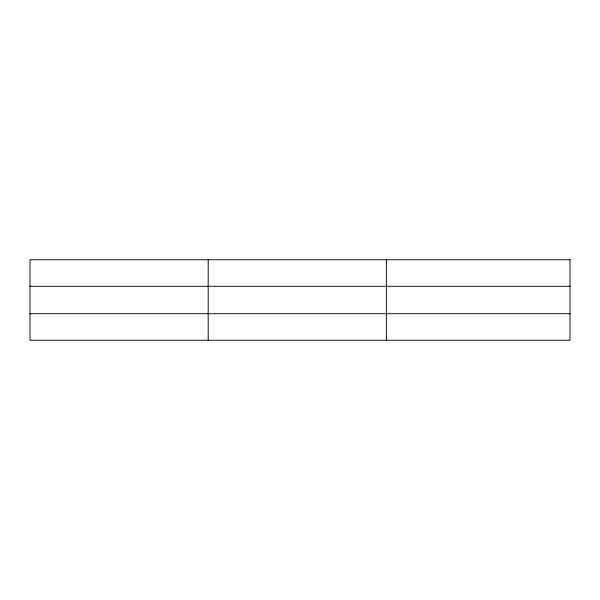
<?xml version="1.0" encoding="UTF-8"?>
<svg xmlns="http://www.w3.org/2000/svg" width="600" height="600" viewBox="0 0 600 600"><rect width="100%" height="100%" fill="white"/><g stroke="black" fill="none" stroke-linecap="round" stroke-linejoin="round"><path stroke-width="0.9" d="M208.2 259.748L208.2 340.252M386.4 259.748L386.4 340.252M30 286.312L570 286.312M30 313.688L570 313.688M570 259.748L30 259.748L30 340.252L570 340.252L570 259.748"/></g></svg>
